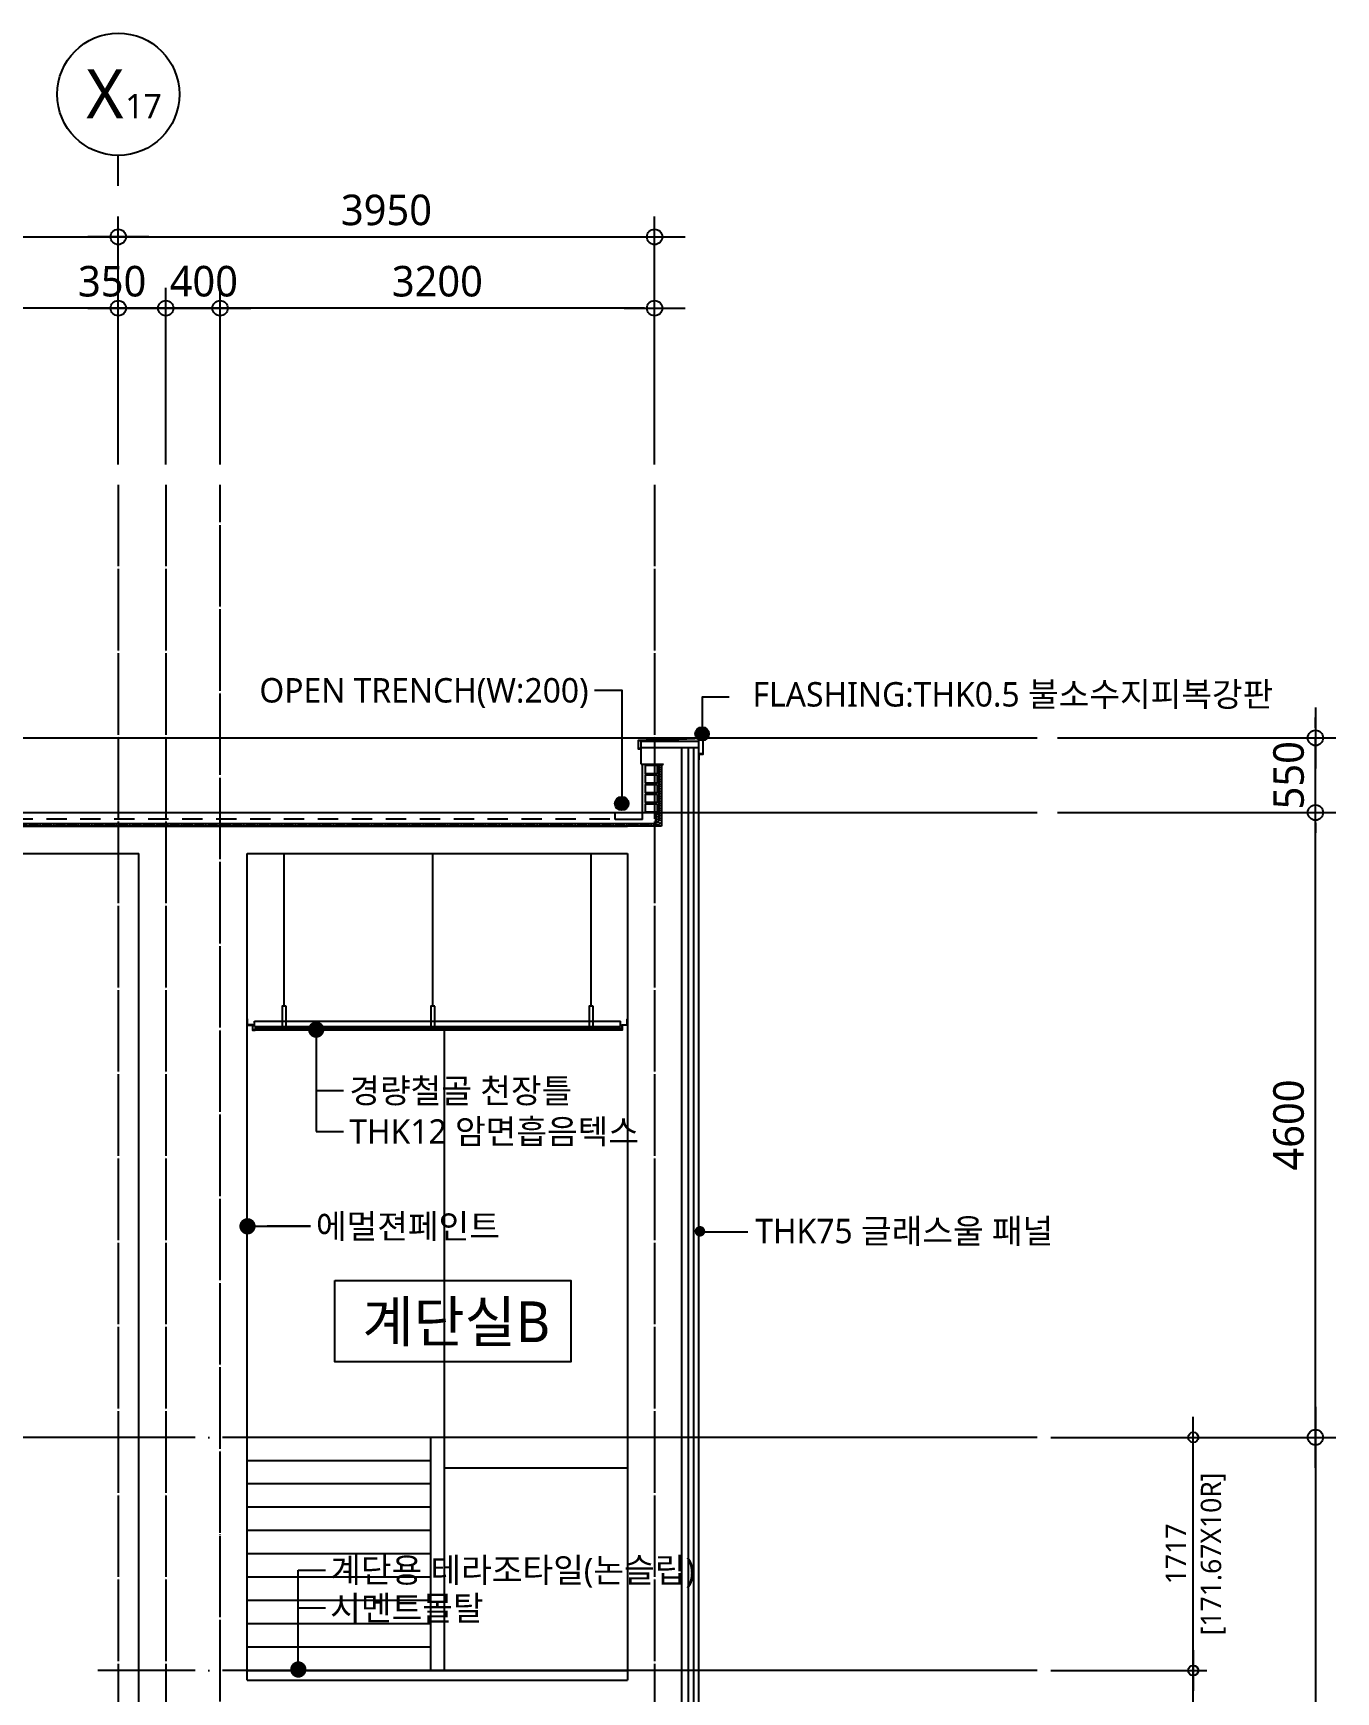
# Model space of a CAD drawing. Header units: millimetres. Extents: x 81033 to 452328, y -17390 to 42241.
# Drawn here: x 394858 to 404452, y 26640 to 38853 of the extents above; entities that cross this region are included whole.
import ezdxf
from ezdxf.enums import TextEntityAlignment as Align

# ---------------------------------------------------------------- set-up
doc = ezdxf.new("R2010")
doc.units = ezdxf.units.MM
doc.header["$LTSCALE"] = 100
doc.header["$MEASUREMENT"] = 0
doc.header["$PDSIZE"] = -10
for name, pattern in [('CEN', [62, 60, -1, 0, -1]), ('HID', [2.5, 1.5, -1]), ('HIDDEN', [2, 1, -1]), ('HIDDEN2', [0.1875, 0.125, -0.0625])]:
    doc.linetypes.add(name, pattern=pattern)
doc.layers.get('0').update_dxf_attribs({"linetype": 'CONTINUOUS'})
doc.layers.get('Defpoints').update_dxf_attribs({"color": 171, "linetype": 'CONTINUOUS'})
for name, color, linetype in [('A-SYM', 7, 'CONTINUOUS'), ('CEN(ST)', 1, 'CEN'), ('CON', 2, 'CONTINUOUS'), ('ELE4', 9, 'CONTINUOUS'), ('FIN', 8, 'CONTINUOUS'), ('FIN(패널-T75 글라스울)', 6, 'CONTINUOUS'), ('FIN-2', 9, 'CONTINUOUS'), ('INS', 251, 'BATTING'), ('LED', 7, 'CONTINUOUS'), ('NDIM', 7, 'CONTINUOUS'), ('SYM(AXIS)', 7, 'CONTINUOUS'), ('TEXT(AXIS)', 2, 'CONTINUOUS'), ('TEXT(MIN)', 7, 'CONTINUOUS'), ('TEXT(실명)', 3, 'CONTINUOUS'), ('WAL', 3, 'CONTINUOUS'), ('wire-meshes', 1, 'CONTINUOUS'), ('방수', 8, 'HIDDEN')]:
    doc.layers.add(name, color=color, linetype=linetype)
doc.layers.add('A-XXXX-HATC', color=8, linetype='CONTINUOUS', lineweight=18)
doc.styles.add('CGS', font='cgse', dxfattribs={"bigfont": 'cgs'})
doc.styles.add('나눔바른고딕', font='NanumBarunGothic.ttf')
doc.linetypes.add('BATTING', pattern='A,0.0001,-0.1,[134,ltypeshp.shx,S=0.1,R=0,X=-0.1,Y=0],-0.2,[134,ltypeshp.shx,S=0.1,R=180,X=0.1,Y=0],-0.1', length=0.4001)
doc.dimstyles.new('NDIM 1200', dxfattribs={"dimscale": 75, "dimtxt": 3, "dimasz": 1, "dimexe": 2, "dimexo": 2, "dimgap": 1, "dimtad": 1, "dimdec": 0, "dimdsep": 46, "dimtxsty": 'CGS', "dimblk": 'DOT0', "dimcen": 1, "dimdle": 8, "dimclrd": 256, "dimclre": 256, "dimclrt": 256, "dimadec": 0, "dimazin": 0, "dimtfac": 1, "dimtdec": 0, "dimtix": 1, "dimtmove": 2, "dimatfit": 3, "dimldrblk": 'DOT0', "dimfxl": 1, "dimtolj": 1, "dimtzin": 0, "dimlwd": -1, "dimlwe": -1, "dimarcsym": 0})

# ---------------------------------------------------------------- blocks, each defined once
blk = doc.blocks.new('DOT0')
blk.add_line((-3, 0), (3, 0))
at = {"color": 6}
blk.add_circle((0, 0), 0.75, dxfattribs=at)
blk = doc.blocks.new('*D1066')
at = {"layer": 'Defpoints', "color": 0, "ltscale": 0.4, "transparency": 16777216}
for p in [(402252, 28514), (402252, 18214), (404302, 18214)]:
    blk.add_point(p, dxfattribs=at)
at = {"layer": 'NDIM', "ltscale": 0.4, "transparency": 16777216}
for p, q in [((402402, 28514), (404452, 28514)), ((404302, 28439), (404302, 18289)), ((402402, 18214), (404452, 18214))]:
    blk.add_line(p, q, dxfattribs=at)
at = {"layer": 'NDIM', "ltscale": 0.4, "transparency": 16777216, "xscale": 75, "yscale": 75, "zscale": 75}
for p, rotation in [((404302, 28514), 90), ((404302, 18214), 270)]:
    blk.add_blockref('DOT0', p, dxfattribs=dict(at, rotation=rotation))
at = {"layer": 'NDIM', "ltscale": 0.4, "transparency": 16777216, "insert": (404105, 23364), "char_height": 225, "attachment_point": 5, "rotation": 90, "style": '나눔바른고딕'}
blk.add_mtext('\\A1;10300', dxfattribs=at)
blk = doc.blocks.new('*D1099')
at = {"layer": 'Defpoints', "color": 0, "ltscale": 0.4, "transparency": 16777216}
for p in [(402252, 26797), (403402, 26797), (402252, 25081)]:
    blk.add_point(p, dxfattribs=at)
at = {"layer": 'NDIM', "ltscale": 0.4, "transparency": 16777216}
for p, q in [((402352, 26797), (403502, 26797)), ((403402, 25131), (403402, 26747)), ((402352, 25081), (403502, 25081))]:
    blk.add_line(p, q, dxfattribs=at)
at = {"layer": 'NDIM', "ltscale": 0.4, "transparency": 16777216, "xscale": 50, "yscale": 50, "zscale": 50}
for p, rotation in [((403402, 26797), 90), ((403402, 25081), 270)]:
    blk.add_blockref('DOT0', p, dxfattribs=dict(at, rotation=rotation))
at = {"layer": 'NDIM', "ltscale": 0.4, "transparency": 16777216, "char_height": 150, "attachment_point": 5, "rotation": 90, "style": '나눔바른고딕'}
for s, insert in [('\\A1;[171.67X10R]', (403549, 25939)), ('\\A1;1717', (403273, 25939))]:
    blk.add_mtext(s, dxfattribs=dict(at, insert=insert))
blk = doc.blocks.new('*D1100')
at = {"layer": 'Defpoints', "color": 0, "ltscale": 0.4, "transparency": 16777216}
for p in [(402252, 28514), (403402, 28514), (402252, 26797)]:
    blk.add_point(p, dxfattribs=at)
at = {"layer": 'NDIM', "ltscale": 0.4, "transparency": 16777216}
for p, q in [((402352, 28514), (403502, 28514)), ((403402, 26847), (403402, 28464)), ((402352, 26797), (403502, 26797))]:
    blk.add_line(p, q, dxfattribs=at)
at = {"layer": 'NDIM', "ltscale": 0.4, "transparency": 16777216, "xscale": 50, "yscale": 50, "zscale": 50}
for p, rotation in [((403402, 28514), 90), ((403402, 26797), 270)]:
    blk.add_blockref('DOT0', p, dxfattribs=dict(at, rotation=rotation))
at = {"layer": 'NDIM', "ltscale": 0.4, "transparency": 16777216, "char_height": 150, "attachment_point": 5, "rotation": 90, "style": '나눔바른고딕'}
for s, insert in [('\\A1;[171.67X10R]', (403549, 27656)), ('\\A1;1717', (403273, 27656))]:
    blk.add_mtext(s, dxfattribs=dict(at, insert=insert))
blk = doc.blocks.new('*D1101')
at = {"layer": 'Defpoints', "color": 0, "ltscale": 0.4, "transparency": 16777216}
for p in [(402252, 33114), (404302, 33114), (402252, 28514)]:
    blk.add_point(p, dxfattribs=at)
at = {"layer": 'NDIM', "ltscale": 0.4, "transparency": 16777216}
for p, q in [((402402, 33114), (404452, 33114)), ((404302, 28589), (404302, 33039)), ((402402, 28514), (404452, 28514))]:
    blk.add_line(p, q, dxfattribs=at)
at = {"layer": 'NDIM', "ltscale": 0.4, "transparency": 16777216, "xscale": 75, "yscale": 75, "zscale": 75}
for p, rotation in [((404302, 33114), 90), ((404302, 28514), 270)]:
    blk.add_blockref('DOT0', p, dxfattribs=dict(at, rotation=rotation))
at = {"layer": 'NDIM', "ltscale": 0.4, "transparency": 16777216, "insert": (404105, 30814), "char_height": 225, "attachment_point": 5, "rotation": 90, "style": '나눔바른고딕'}
blk.add_mtext('\\A1;4600', dxfattribs=at)
blk = doc.blocks.new('*D1102')
at = {"layer": 'Defpoints', "color": 0, "ltscale": 0.4, "transparency": 16777216}
for p in [(402252, 33664), (404302, 33664), (402252, 33114)]:
    blk.add_point(p, dxfattribs=at)
at = {"layer": 'NDIM', "ltscale": 0.4, "transparency": 16777216}
for p, q in [((404302, 33739), (404302, 33814)), ((402402, 33664), (404452, 33664)), ((404302, 33114), (404302, 33664)), ((402402, 33114), (404452, 33114)), ((404302, 33039), (404302, 32964))]:
    blk.add_line(p, q, dxfattribs=at)
at = {"layer": 'NDIM', "ltscale": 0.4, "transparency": 16777216, "xscale": 75, "yscale": 75, "zscale": 75}
for p, rotation in [((404302, 33664), 270), ((404302, 33114), 90)]:
    blk.add_blockref('DOT0', p, dxfattribs=dict(at, rotation=rotation))
at = {"layer": 'NDIM', "ltscale": 0.4, "transparency": 16777216, "insert": (404105, 33389), "char_height": 225, "attachment_point": 5, "rotation": 90, "style": '나눔바른고딕'}
blk.add_mtext('\\A1;550', dxfattribs=at)
blk = doc.blocks.new('*D1120')
at = {"layer": 'Defpoints', "color": 0, "ltscale": 0.4, "transparency": 16777216}
for p in [(395485, 37353), (384485, 35528), (395485, 35528)]:
    blk.add_point(p, dxfattribs=at)
at = {"layer": 'NDIM', "ltscale": 0.4, "transparency": 16777216}
for p, q in [((384485, 35678), (384485, 37503)), ((395485, 35678), (395485, 37503)), ((384560, 37353), (395410, 37353))]:
    blk.add_line(p, q, dxfattribs=at)
at = {"layer": 'NDIM', "ltscale": 0.4, "transparency": 16777216, "xscale": 75, "yscale": 75, "zscale": 75, "rotation": 180}
blk.add_blockref('DOT0', (384485, 37353), dxfattribs=at)
at = {"layer": 'NDIM', "ltscale": 0.4, "transparency": 16777216, "xscale": 75, "yscale": 75, "zscale": 75}
blk.add_blockref('DOT0', (395485, 37353), dxfattribs=at)
at = {"layer": 'NDIM', "ltscale": 0.4, "transparency": 16777216, "insert": (389985, 37550), "char_height": 225, "attachment_point": 5, "style": '나눔바른고딕'}
blk.add_mtext('\\A1;11000', dxfattribs=at)
blk = doc.blocks.new('*D1122')
at = {"layer": 'Defpoints', "color": 0, "ltscale": 0.4, "transparency": 16777216}
for p in [(393085, 36828), (393085, 35528), (395485, 35528)]:
    blk.add_point(p, dxfattribs=at)
at = {"layer": 'NDIM', "ltscale": 0.4, "transparency": 16777216}
for p, q in [((393085, 35678), (393085, 36978)), ((395485, 35678), (395485, 36978)), ((395410, 36828), (393160, 36828))]:
    blk.add_line(p, q, dxfattribs=at)
at = {"layer": 'NDIM', "ltscale": 0.4, "transparency": 16777216, "xscale": 75, "yscale": 75, "zscale": 75, "rotation": 180}
blk.add_blockref('DOT0', (393085, 36828), dxfattribs=at)
at = {"layer": 'NDIM', "ltscale": 0.4, "transparency": 16777216, "xscale": 75, "yscale": 75, "zscale": 75}
blk.add_blockref('DOT0', (395485, 36828), dxfattribs=at)
at = {"layer": 'NDIM', "ltscale": 0.4, "transparency": 16777216, "insert": (394285, 37025), "char_height": 225, "attachment_point": 5, "style": '나눔바른고딕'}
blk.add_mtext('\\A1;2400', dxfattribs=at)
blk = doc.blocks.new('*D1123')
at = {"layer": 'Defpoints', "color": 0, "ltscale": 0.4, "transparency": 16777216}
for p in [(395485, 36828), (395485, 35528), (395835, 35528)]:
    blk.add_point(p, dxfattribs=at)
at = {"layer": 'NDIM', "ltscale": 0.4, "transparency": 16777216}
for p, q in [((395485, 35678), (395485, 36978)), ((395835, 35678), (395835, 36978)), ((395760, 36828), (395560, 36828))]:
    blk.add_line(p, q, dxfattribs=at)
at = {"layer": 'NDIM', "ltscale": 0.4, "transparency": 16777216, "xscale": 75, "yscale": 75, "zscale": 75, "rotation": 180}
blk.add_blockref('DOT0', (395485, 36828), dxfattribs=at)
at = {"layer": 'NDIM', "ltscale": 0.4, "transparency": 16777216, "xscale": 75, "yscale": 75, "zscale": 75}
blk.add_blockref('DOT0', (395835, 36828), dxfattribs=at)
at = {"layer": 'NDIM', "ltscale": 0.4, "transparency": 16777216, "insert": (395440, 37025), "char_height": 225, "attachment_point": 5, "style": '나눔바른고딕'}
blk.add_mtext('\\A1;350', dxfattribs=at)
blk = doc.blocks.new('*D1124')
at = {"layer": 'Defpoints', "color": 0, "ltscale": 0.4, "transparency": 16777216}
for p in [(395835, 36828), (395835, 35528), (396235, 35528)]:
    blk.add_point(p, dxfattribs=at)
at = {"layer": 'NDIM', "ltscale": 0.4, "transparency": 16777216}
for p, q in [((395835, 35678), (395835, 36978)), ((396235, 35678), (396235, 36978)), ((396160, 36828), (395910, 36828))]:
    blk.add_line(p, q, dxfattribs=at)
at = {"layer": 'NDIM', "ltscale": 0.4, "transparency": 16777216, "xscale": 75, "yscale": 75, "zscale": 75, "rotation": 180}
blk.add_blockref('DOT0', (395835, 36828), dxfattribs=at)
at = {"layer": 'NDIM', "ltscale": 0.4, "transparency": 16777216, "xscale": 75, "yscale": 75, "zscale": 75}
blk.add_blockref('DOT0', (396235, 36828), dxfattribs=at)
at = {"layer": 'NDIM', "ltscale": 0.4, "transparency": 16777216, "insert": (396115, 37025), "char_height": 225, "attachment_point": 5, "style": '나눔바른고딕'}
blk.add_mtext('\\A1;400', dxfattribs=at)
blk = doc.blocks.new('*D1125')
at = {"layer": 'Defpoints', "color": 0, "ltscale": 0.4, "transparency": 16777216}
for p in [(396235, 36828), (396235, 35528), (399435, 35528)]:
    blk.add_point(p, dxfattribs=at)
at = {"layer": 'NDIM', "ltscale": 0.4, "transparency": 16777216}
for p, q in [((396235, 35678), (396235, 36978)), ((399435, 35678), (399435, 36978)), ((399360, 36828), (396310, 36828))]:
    blk.add_line(p, q, dxfattribs=at)
at = {"layer": 'NDIM', "ltscale": 0.4, "transparency": 16777216, "xscale": 75, "yscale": 75, "zscale": 75, "rotation": 180}
blk.add_blockref('DOT0', (396235, 36828), dxfattribs=at)
at = {"layer": 'NDIM', "ltscale": 0.4, "transparency": 16777216, "xscale": 75, "yscale": 75, "zscale": 75}
blk.add_blockref('DOT0', (399435, 36828), dxfattribs=at)
at = {"layer": 'NDIM', "ltscale": 0.4, "transparency": 16777216, "insert": (397835, 37025), "char_height": 225, "attachment_point": 5, "style": '나눔바른고딕'}
blk.add_mtext('\\A1;3200', dxfattribs=at)
blk = doc.blocks.new('A$C2F20087E')
at = {"layer": 'SYM(AXIS)'}
blk.add_line((600, 0), (600, 300), dxfattribs=at)
blk.add_circle((600, 900), 600, dxfattribs=at)
blk = doc.blocks.new('*D1126')
at = {"layer": 'Defpoints', "color": 0, "ltscale": 0.4, "transparency": 16777216}
for p in [(399435, 37353), (395485, 35528), (399435, 35528)]:
    blk.add_point(p, dxfattribs=at)
at = {"layer": 'NDIM', "ltscale": 0.4, "transparency": 16777216}
for p, q in [((395485, 35678), (395485, 37503)), ((399435, 35678), (399435, 37503)), ((395560, 37353), (399360, 37353))]:
    blk.add_line(p, q, dxfattribs=at)
at = {"layer": 'NDIM', "ltscale": 0.4, "transparency": 16777216, "xscale": 75, "yscale": 75, "zscale": 75, "rotation": 180}
blk.add_blockref('DOT0', (395485, 37353), dxfattribs=at)
at = {"layer": 'NDIM', "ltscale": 0.4, "transparency": 16777216, "xscale": 75, "yscale": 75, "zscale": 75}
blk.add_blockref('DOT0', (399435, 37353), dxfattribs=at)
at = {"layer": 'NDIM', "ltscale": 0.4, "transparency": 16777216, "insert": (397460, 37550), "char_height": 225, "attachment_point": 5, "style": '나눔바른고딕'}
blk.add_mtext('\\A1;3950', dxfattribs=at)

msp = doc.modelspace()

# ---------------------------------------------------------------- hatches: boundary and pattern name
at = {"ltscale": 10000}
h = msp.add_hatch(color=256, dxfattribs=at)
h.dxf.hatch_style = 1
edge = h.paths.add_edge_path()
edge.add_arc((399784.5, 33694.1), 50, 0, 360)
h = msp.add_hatch(color=256, dxfattribs=at)
h.dxf.hatch_style = 1
edge = h.paths.add_edge_path()
edge.add_arc((399192.9, 33180.7), 50, 180, 540, ccw=False)
at = {"layer": 'A-XXXX-HATC', "ltscale": 0.1}
h = msp.add_hatch(dxfattribs=at)
h.set_pattern_fill('ANSI37', color=256, scale=100)
h.set_pattern_definition([(45, (-34801928.791, 1077072.84), (-8.838834765, 8.838834765), []), (135, (-34801928.791, 1077072.84), (-8.838834765, -8.838834765), [])])
edge = h.paths.add_edge_path()
edge.add_line((399445.1, 33113.9), (399445.1, 33033.9))
edge.add_line((399445.1, 33033.9), (399446.3, 33033.9))
edge.add_line((399446.3, 33033.9), (399465.1, 33052.7))
edge.add_line((399465.1, 33052.7), (399465.1, 33114))
edge.add_line((399465.1, 33114), (399445.1, 33113.9))
h = msp.add_hatch(dxfattribs=at)
h.set_pattern_fill('ANSI37', color=256, scale=100)
h.set_pattern_definition([(45, (-34801928.791, 1077004.089), (-8.838834765, 8.838834765), []), (135, (-34801928.791, 1077004.089), (-8.838834765, -8.838834765), [])])
h.paths.add_polyline_path([(399446.3, 33033.9), (399445.1, 33033.9), (399445.1, 33045.2), (399445.1, 33045.1), (399457.6, 33045.2)])
at = {"layer": 'LED', "ltscale": 10000}
h = msp.add_hatch(color=256, dxfattribs=at)
h.dxf.hatch_style = 1
edge = h.paths.add_edge_path()
edge.add_arc((399768.7, 30031.2), 39.3, -180, 180)

# ---------------------------------------------------------------- linework, layer by layer
at = {"ltscale": 10000}
msp.add_lwpolyline([(397079.6, 29670.1), (398819, 29670.1), (398819, 29070.1), (397079.6, 29070.1)], close=True, dxfattribs=at)
at = {"layer": 'A-SYM', "const_width": 30}
msp.add_lwpolyline([(399770.1, 30043, -1), (399770.1, 30013, -1)], format="xyb", close=True, dxfattribs=at)
at = {"layer": 'A-SYM'}
msp.add_lwpolyline([(399770.1, 30028), (400122.2, 30028)], dxfattribs=at)
at = {"layer": 'CEN(ST)', "ltscale": 0.1}
for p, q in [((395485.1, 35527.7), (395485.1, 8213.9)), ((395835.1, 35527.7), (395835.1, -3195)), ((396235.1, -3195), (396235.1, 35527.7)), ((399435.1, 35527.7), (399435.1, -3195))]:
    msp.add_line(p, q, dxfattribs=at)
at = {"layer": 'CEN(ST)', "ltscale": 10000}
for p, q in [((378147.4, 33663.9), (402252, 33663.9)), ((378147.4, 33113.9), (402252, 33113.9))]:
    msp.add_line(p, q, dxfattribs=at)
at = {"layer": 'CEN(ST)'}
for p, q in [((402252, 28513.9), (378147.4, 28513.9)), ((402252, 26797.3), (395335, 26797.3))]:
    msp.add_line(p, q, dxfattribs=at)
at = {"layer": 'CON', "ltscale": 5}
for p, q in [((399335.1, 33470.2), (399335.1, 33590.2)), ((399485.1, 33461.5), (399500.1, 33470.2))]:
    msp.add_line(p, q, dxfattribs=at)
at = {"layer": 'CON', "ltscale": 10000}
for p, q in [((399635.1, 33590.2), (399335.1, 33590.2)), ((399335.1, 33470.2), (399500.1, 33470.2)), ((399485.1, 33461.5), (399485.1, 33013.9)), ((382085.1, 33013.9), (399235.1, 33013.9)), ((399485.1, 33013.9), (382085.1, 33013.9)), ((393235.1, 32813.9), (395635.1, 32813.9)), ((396435.1, 32813.9), (399235.1, 32813.9)), ((396435.1, 26727.3), (399235.1, 26727.3))]:
    msp.add_line(p, q, dxfattribs=at)
at = {"layer": 'CON', "ltscale": 0.1}
msp.add_line((399635.1, -3195), (399635.1, 33590.2), dxfattribs=at)
at = {"layer": 'CON', "ltscale": 1000}
for p, q in [((395635.1, -3195), (395635.1, 32813.9)), ((399235.1, 32813.9), (399235.1, 26727.3))]:
    msp.add_line(p, q, dxfattribs=at)
msp.add_lwpolyline([(396435.1, 26727.3), (396435.1, 32813.9)], dxfattribs=at)
at = {"layer": 'ELE4', "linetype": 'HIDDEN2', "ltscale": 5}
msp.add_line((382085.1, 33018.9), (399459.6, 33018.9), dxfattribs=at)
at = {"layer": 'FIN', "ltscale": 5}
for p, q in [((399345.1, 33063.9), (399345.1, 33470.2)), ((382425.1, 33113.9), (399145.1, 33113.9)), ((399145.1, 33063.9), (399145.1, 33113.9)), ((399345.1, 33113.9), (399465.1, 33113.9)), ((399345.1, 33063.9), (399145.1, 33063.9))]:
    msp.add_line(p, q, dxfattribs=at)
at = {"layer": 'FIN'}
for p, q in [((397885.1, 31513.9), (397885.1, 26797.3)), ((397885.1, 28513.9), (396435.1, 28513.9)), ((397785.1, 28513.9), (397785.1, 26797.3)), ((397785.1, 28342.3), (396435.1, 28342.3)), ((397885.1, 28288.9), (399235.1, 28288.9)), ((397785.1, 28170.6), (396435.1, 28170.6)), ((397785.1, 27998.9), (396435.1, 27998.9)), ((397785.1, 27827.3), (396435.1, 27827.3)), ((397785.1, 27655.6), (396435.1, 27655.6)), ((397785.1, 27483.9), (396435.1, 27483.9)), ((397785.1, 27312.3), (396435.1, 27312.3)), ((397785.1, 27140.6), (396435.1, 27140.6)), ((397785.1, 26968.9), (396435.1, 26968.9))]:
    msp.add_line(p, q, dxfattribs=at)
at = {"layer": 'FIN', "ltscale": 10000}
msp.add_line((396435.1, 26797.3), (399235.1, 26797.3), dxfattribs=at)
at = {"layer": 'FIN'}
msp.add_lwpolyline([(399335.1, 33585.9), (399315.1, 33585.9), (399315.1, 33641.9), (399790.1, 33661.9), (399790.1, 33545.9), (399760.1, 33545.9), (399760.1, 33503.9), (399762.1, 33503.9), (399762.1, 33543.9), (399792.1, 33543.9), (399792.1, 33663.9), (399313.1, 33643.9), (399313.1, 33583.9), (399333.1, 33583.9), (399333.1, 33553.9), (399335.1, 33553.9)], close=True, dxfattribs=at)
at = {"layer": 'FIN(패널-T75 글라스울)', "ltscale": 10000}
for p, q in [((399335.1, 33590.2), (399335.1, 33640.2)), ((399335.1, 33640.2), (399760.1, 33640.2)), ((399760.1, 33590.2), (399335.1, 33590.2)), ((399685.1, -3195), (399685.1, 33590.2)), ((399760.1, 33590.2), (399760.1, 33640.2)), ((399760.1, -3195), (399760.1, 33590.2))]:
    msp.add_line(p, q, dxfattribs=at)
at = {"layer": 'FIN-2', "ltscale": 0.1}
for p, q in [((399465.1, 33470.2), (399465.1, 33052.7)), ((399445.1, 33033.9), (399445.1, 33113.9)), ((382123.9, 33033.9), (399446.3, 33033.9)), ((399465.1, 33052.7), (399446.3, 33033.9)), ((399485.1, 33044.5), (399454.6, 33013.9))]:
    msp.add_line(p, q, dxfattribs=at)
at = {"layer": 'FIN-2'}
for p, q in [((396705.7, 31689.9), (396705.7, 32813.9)), ((397802.1, 31689.9), (397802.1, 32813.9)), ((398968.1, 31689.9), (398968.1, 32813.9)), ((396487.1, 31539.9), (396487.1, 31577.9)), ((396487.1, 31577.9), (399183.1, 31577.9)), ((396487.1, 31539.9), (399183.1, 31539.9)), ((396487.1, 31525.9), (399197.1, 31525.9)), ((396487.1, 31513.9), (399197.1, 31513.9)), ((399183.1, 31539.9), (399183.1, 31577.9))]:
    msp.add_line(p, q, dxfattribs=at)
for points in [[(396720.7, 31689.9), (396690.7, 31689.9), (396690.7, 31539.9), (396720.7, 31539.9)], [(397817.1, 31689.9), (397787.1, 31689.9), (397787.1, 31539.9), (397817.1, 31539.9)], [(398983.1, 31689.9), (398953.1, 31689.9), (398953.1, 31539.9), (398983.1, 31539.9)]]:
    msp.add_lwpolyline(points, close=True, dxfattribs=at)
for points in [[(396493.1, 31511.9), (396493.1, 31513.9), (396475.1, 31513.9), (396475.1, 31551.9), (396437.1, 31551.9), (396437.1, 31591.9), (396435.1, 31591.9), (396435.1, 31549.9), (396473.1, 31549.9), (396473.1, 31511.9), (396493.1, 31511.9)], [(399177.1, 31511.9), (399177.1, 31513.9), (399195.1, 31513.9), (399195.1, 31551.9), (399233.1, 31551.9), (399233.1, 31591.9), (399235.1, 31591.9), (399235.1, 31549.9), (399197.1, 31549.9), (399197.1, 31511.9), (399177.1, 31511.9)]]:
    msp.add_lwpolyline(points, dxfattribs=at)
at = {"layer": 'INS', "ltscale": 0.9}
msp.add_line((399722.6, -3195), (399722.6, 33590.2), dxfattribs=at)
at = {"layer": 'LED', "ltscale": 10000}
msp.add_line((397142.4, 31065.9), (396942.4, 31065.9), dxfattribs=at)
for points in [[(398992.9, 34014.2), (399192.9, 34014.2), (399192.9, 33180.7)], [(399984.5, 33964.6), (399784.5, 33964.6), (399784.5, 33694.1)]]:
    msp.add_lwpolyline(points, dxfattribs=at)
for centre in [(399784.5, 33694.1), (399192.9, 33180.7)]:
    msp.add_circle(centre, 50, dxfattribs=at)
at = {"layer": 'NDIM', "ltscale": 10000}
msp.add_line((397010.9, 27256.6), (396810.9, 27256.6), dxfattribs=at)
at = {"layer": 'WAL'}
for points in [[(399455.1, 33459.9), (399365.1, 33459.9), (399365.1, 33402.9), (399455.1, 33402.9)], [(399455.1, 33388.9), (399365.1, 33388.9), (399365.1, 33331.9), (399455.1, 33331.9)], [(399455.1, 33317.9), (399365.1, 33317.9), (399365.1, 33260.9), (399455.1, 33260.9)], [(399455.1, 33246.9), (399365.1, 33246.9), (399365.1, 33189.9), (399455.1, 33189.9)], [(399455.1, 33175.9), (399365.1, 33175.9), (399365.1, 33118.9), (399455.1, 33118.9)]]:
    msp.add_lwpolyline(points, close=True, dxfattribs=at)
at = {"layer": 'wire-meshes', "linetype": 'HID'}
msp.add_line((382455.1, 33068.9), (399145.1, 33068.9), dxfattribs=at)
at = {"layer": '방수', "linetype": 'HID', "ltscale": 0.05}
for q in [(399500.1, 33470.2), (399475.1, 33048.6)]:
    msp.add_line((399475.1, 33460), q, dxfattribs=at)
at = {"layer": '방수', "ltscale": 0.1}
for p, q in [((382085.1, 33023.9), (399450.5, 33023.9)), ((399450.5, 33023.9), (399475.1, 33048.6))]:
    msp.add_line(p, q, dxfattribs=at)

# ---------------------------------------------------------------- block references
at = {"xscale": 0.75, "yscale": 0.75, "zscale": 0.75}
msp.add_blockref('A$C2F20087E', (395035.1, 37727.7), dxfattribs=at)

# ---------------------------------------------------------------- texts
at = {"layer": 'TEXT(AXIS)', "style": '나눔바른고딕'}
for s, height, p in [('X', 360, (395386.4, 38405.7)), ('17', 180, (395670.8, 38315.7))]:
    msp.add_text(s, height=height, dxfattribs=at).set_placement(p, align=Align.MIDDLE)
at = {"layer": 'TEXT(MIN)', "style": '나눔바른고딕'}
for s, p in [('OPEN TRENCH(W:200)', (398949, 34014.3)), ('FLASHING:THK0.5 불소수지피복강판', (403991.6, 33984.8))]:
    msp.add_text(s, height=180, dxfattribs=at).set_placement(p, align=Align.MIDDLE_RIGHT)
for s, p in [('경량철골 천장틀', (397186.5, 31065.9)), ('THK12 암면흡음텍스', (397186.5, 30765.9)), ('에멀젼페인트', (396940.2, 30068)), ('THK75 글래스울 패널', (400176.1, 30033.1)), ('계단용 테라조타일(논슬립)', (397045.7, 27536.6)), ('시멘트몰탈', (397045.7, 27256.6))]:
    msp.add_text(s, height=180, dxfattribs=at).set_placement(p, align=Align.MIDDLE_LEFT)
at = {"layer": 'TEXT(실명)', "style": '나눔바른고딕'}
msp.add_text('계단실B', height=300, dxfattribs=at).set_placement((397974.9, 29368.4), align=Align.MIDDLE)

# ---------------------------------------------------------------- dimensions: what is measured, and where the dimension line sits
at = {"layer": 'NDIM', "ltscale": 0.4}
for base, p1, p2, picture, middle in [((395485.1, 37352.7), (384485.1, 35527.7), (395485.1, 35527.7), '*D1120', (389985.1, 37549.9)), ((399435.1, 37352.7), (395485.1, 35527.7), (399435.1, 35527.7), '*D1126', (397460.1, 37550))]:
    dim = msp.add_linear_dim(base=base, p1=p1, p2=p2, dimstyle='NDIM 1200', override={"dimtxsty": '나눔바른고딕'}, dxfattribs=at)
    dim.commit()
    dim.dimension.update_dxf_attribs({"geometry": picture, "text_midpoint": middle})
for base, p1, p2, angle, picture, middle in [((393085.1, 36827.7), (395485.1, 35527.7), (393085.1, 35527.7), 180, '*D1122', (394285.1, 37024.9)), ((396235.1, 36827.7), (399435.1, 35527.7), (396235.1, 35527.7), 180, '*D1125', (397835.1, 37025)), ((404302, 33663.9), (402252, 33113.9), (402252, 33663.9), 90, '*D1102', (404104.8, 33388.9)), ((404302, 33113.9), (402252, 28513.9), (402252, 33113.9), 90, '*D1101', (404104.7, 30813.9)), ((404302, 18213.9), (402252, 28513.9), (402252, 18213.9), 270, '*D1066', (404104.7, 23363.9))]:
    dim = msp.add_linear_dim(base=base, p1=p1, p2=p2, angle=angle, dimstyle='NDIM 1200', override={"dimtxsty": '나눔바른고딕'}, dxfattribs=at)
    dim.commit()
    dim.dimension.update_dxf_attribs({"geometry": picture, "text_midpoint": middle})
for base, p1, p2, picture, middle in [((395485.1, 36827.7), (395835.1, 35527.7), (395485.1, 35527.7), '*D1123', (395439.7, 37025)), ((395835.1, 36827.7), (396235.1, 35527.7), (395835.1, 35527.7), '*D1124', (396115.3, 37024.9))]:
    dim = msp.add_linear_dim(base=base, p1=p1, p2=p2, angle=180, dimstyle='NDIM 1200', override={"dimtxsty": '나눔바른고딕'}, dxfattribs=at)
    dim.commit()
    dim.dimension.update_dxf_attribs({"geometry": picture, "text_midpoint": middle, "dimtype": 160})
for base, p1, p2, picture, middle in [((403402, 28513.9), (402252, 26797.3), (402252, 28513.9), '*D1100', (403402, 27655.6)), ((403402, 26797.3), (402252, 25080.6), (402252, 26797.3), '*D1099', (403402, 25938.9))]:
    dim = msp.add_linear_dim(base=base, p1=p1, p2=p2, angle=90, text='<>\\X[171.67X10R]', dimstyle='NDIM 1200', override={"dimscale": 50, "dimtxsty": '나눔바른고딕'}, dxfattribs=at)
    dim.commit()
    dim.dimension.update_dxf_attribs({"geometry": picture, "text_midpoint": middle})

# ---------------------------------------------------------------- leaders
at = {"layer": 'LED', "ltscale": 10000}
msp.add_leader([(396942.4, 31515.9), (396942.4, 30765.9), (397142.4, 30765.9)], dimstyle='NDIM 1200', override={"dimscale": 120, "dimasz": 1, "dimgap": 1, "dimtad": 0, "dimldrblk": 'Dot'}, dxfattribs=at)
at = {"layer": 'NDIM', "ltscale": 10000}
for points in [[(396436.6, 30068), (396900.7, 30068), (396582.4, 30068)], [(396810.9, 26804.8), (396810.9, 27536.6), (397010.9, 27536.6)]]:
    msp.add_leader(points, dimstyle='NDIM 1200', override={"dimscale": 120, "dimasz": 1, "dimgap": 1, "dimtad": 0, "dimldrblk": 'Dot'}, dxfattribs=at)

doc.saveas('drawing.dxf')
